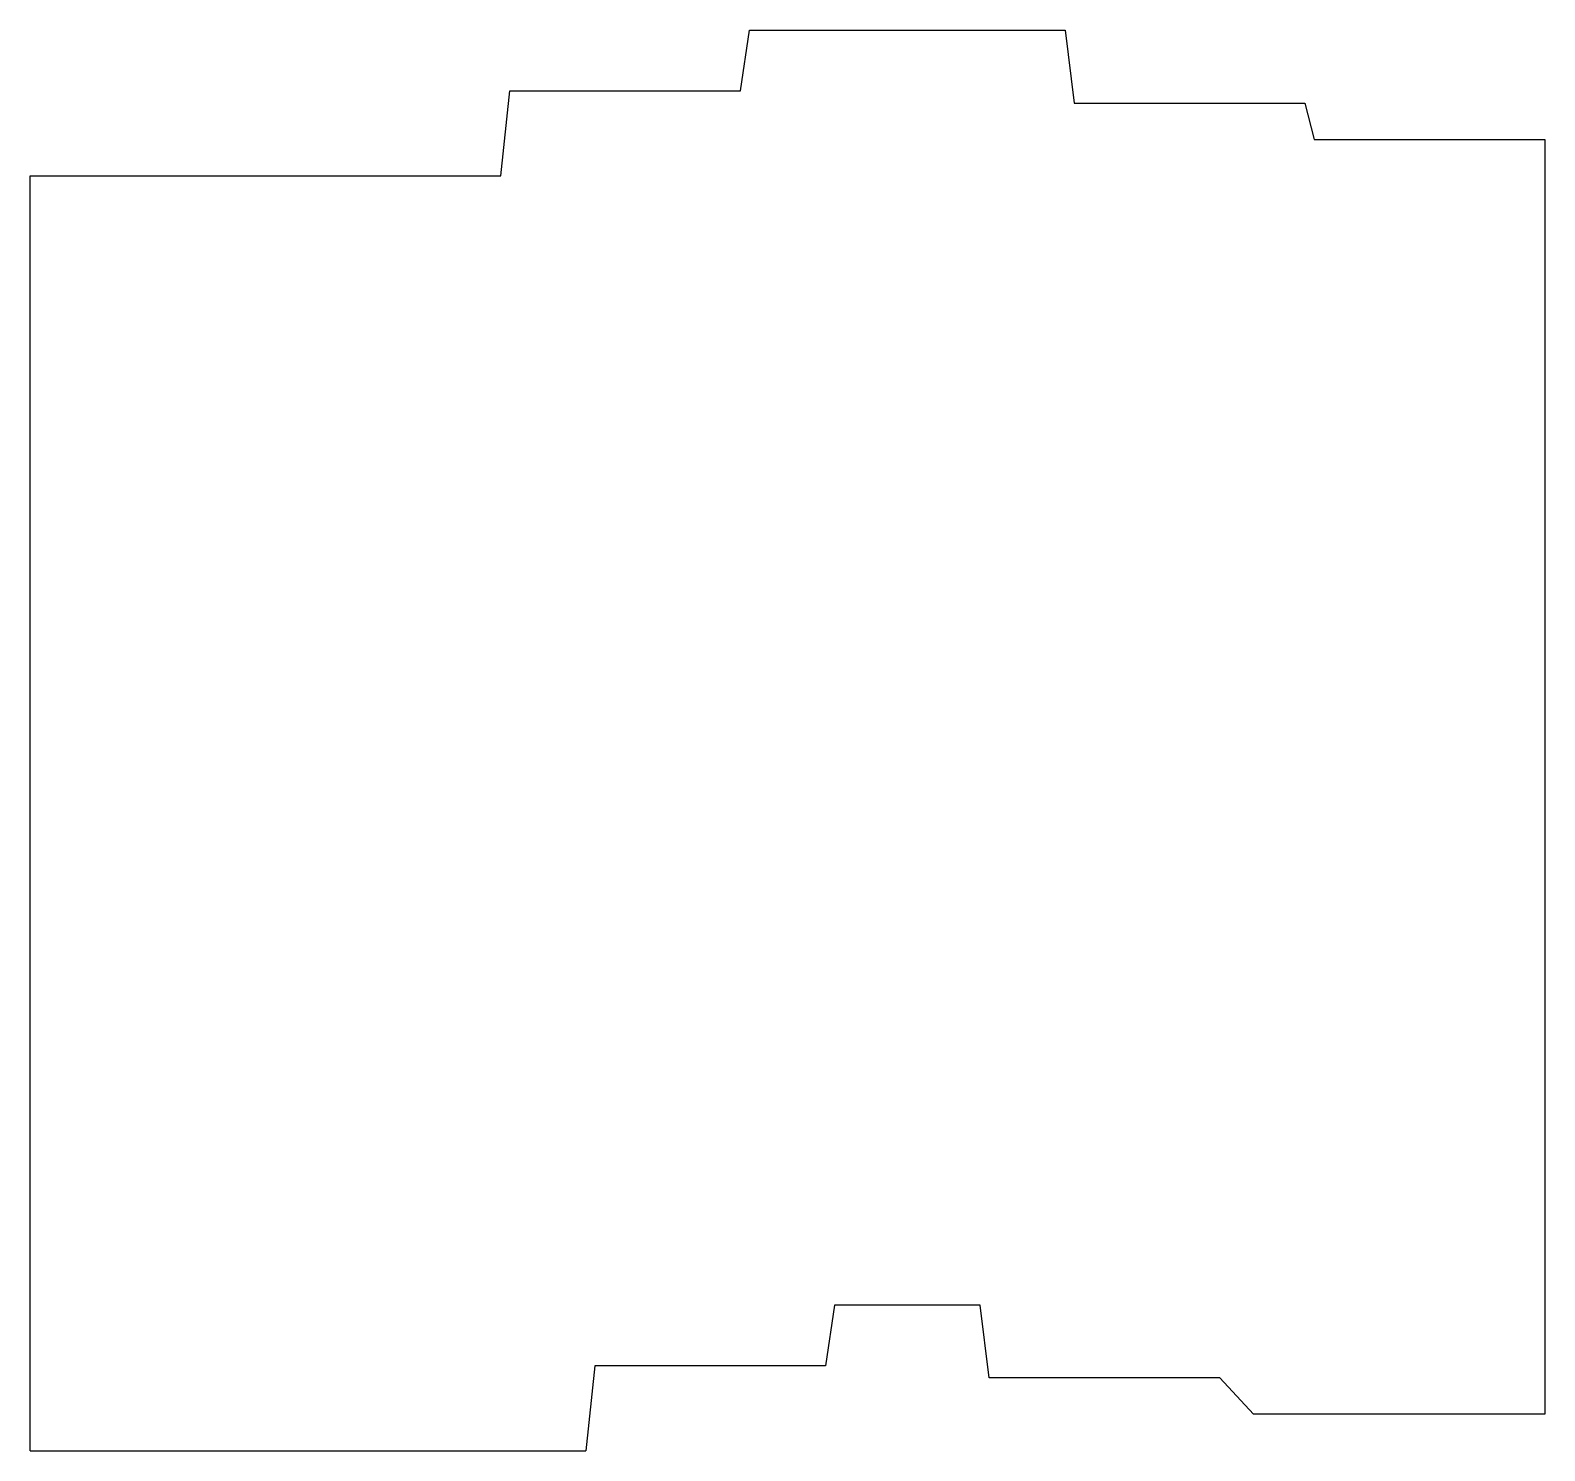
# Model space of a CAD drawing. Header units: millimetres. Extents: x 87 to 212, y -163 to -46.
import ezdxf

# ---------------------------------------------------------------- set-up
doc = ezdxf.new("R2010")
doc.units = ezdxf.units.MM

msp = doc.modelspace()

# ---------------------------------------------------------------- linework, layer by layer
for p, q in [((145.5, -51), (146.25, -46)), ((146.25, -46), (172.25, -46)), ((172.25, -46), (173, -52)), ((125.75, -58), (126.5, -51)), ((126.5, -51), (145.5, -51)), ((173, -52), (192, -52)), ((192, -52), (192.7501, -55)), ((192.7501, -55), (211.75, -55)), ((211.75, -55), (211.75, -160)), ((87, -163), (87, -58)), ((87, -58), (125.75, -58)), ((153.25, -151), (152.5, -156)), ((165.25, -151), (153.25, -151)), ((166, -157), (165.25, -151)), ((133.5, -156), (132.75, -163)), ((152.5, -156), (133.5, -156)), ((185, -157), (166, -157)), ((187.75, -160), (185, -157)), ((211.75, -160), (187.75, -160)), ((87, -163), (132.75, -163))]:
    msp.add_line(p, q)

doc.saveas('drawing.dxf')
